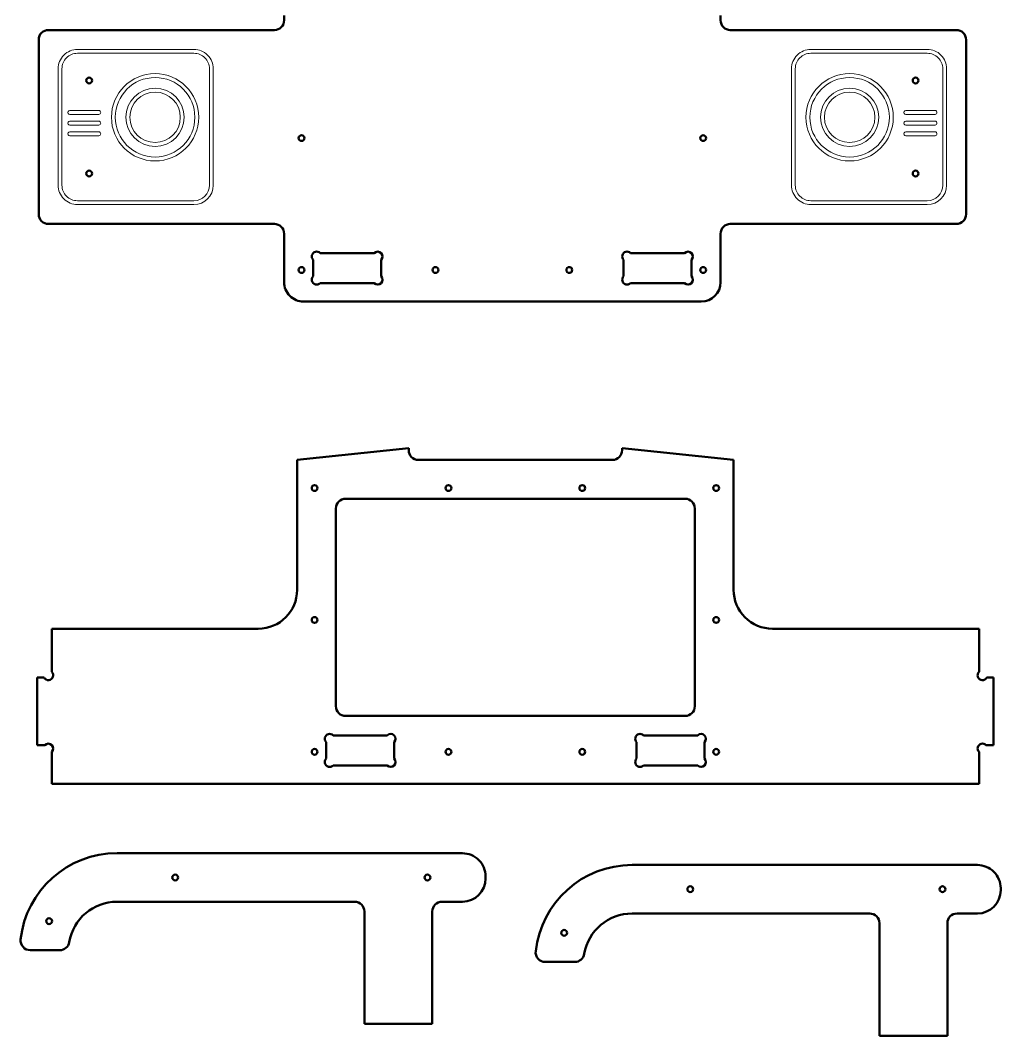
# Model space of a CAD drawing. Header units: millimetres. Extents: x -4457 to 5436, y 521 to 6420.
# Drawn here: x 2304 to 3315, y 841 to 1888 of the extents above; entities that cross this region are included whole.
import ezdxf

# ---------------------------------------------------------------- set-up
doc = ezdxf.new("R2010")
doc.units = ezdxf.units.MM
doc.header["$MEASUREMENT"] = 0
doc.layers.add('layer 1', color=7, linetype='Continuous')
doc.layers.add('layer 2', color=7, linetype='Continuous')

msp = doc.modelspace()

# ---------------------------------------------------------------- linework, layer by layer
at = {"layer": 'layer 1', "lineweight": 50}
for points in [[(2565.939, 1878.2102), (2571.4619, 1878.2102), (2575.939, 1882.6873), (2575.939, 1888.2101)], [(2575.939, 1893.2102), (2575.939, 1893.2102), (2575.939, 1888.2102), (2575.939, 1888.2102)], [(3025.939, 1888.2102), (3025.939, 1888.2102), (3025.939, 1893.2102), (3025.939, 1893.2102)], [(2565.939, 1878.2102), (2565.939, 1878.2102), (2332.939, 1878.2102), (2332.939, 1878.2102)], [(3268.939, 1878.2102), (3268.939, 1878.2102), (3035.939, 1878.2102), (3035.939, 1878.2102)], [(2322.939, 1868.2102), (2322.939, 1868.2102), (2322.939, 1688.2102), (2322.939, 1688.2102)], [(3278.939, 1688.2102), (3278.939, 1688.2102), (3278.939, 1868.2102), (3278.939, 1868.2102)], [(3268.939, 1678.2102), (3274.4619, 1678.2102), (3278.939, 1682.6873), (3278.939, 1688.2101)], [(2332.939, 1678.2102), (2332.939, 1678.2102), (2565.939, 1678.2102), (2565.939, 1678.2102)], [(3035.939, 1678.2102), (3035.939, 1678.2102), (3268.939, 1678.2102), (3268.939, 1678.2102)], [(2575.939, 1618.2102), (2575.939, 1618.2102), (2575.939, 1668.2102), (2575.939, 1668.2102)], [(3025.939, 1668.2102), (3025.939, 1668.2102), (3025.939, 1618.2102), (3025.939, 1618.2102)], [(2613.0101, 1648.2102), (2613.0101, 1648.2102), (2668.868, 1648.2102), (2668.868, 1648.2102)], [(2933.0101, 1648.2102), (2933.0101, 1648.2102), (2988.868, 1648.2102), (2988.868, 1648.2102)], [(2605.939, 1624.2812), (2605.939, 1624.2812), (2605.939, 1641.1391), (2605.939, 1641.1391)], [(2675.939, 1641.1391), (2675.939, 1641.1391), (2675.939, 1624.2812), (2675.939, 1624.2812)], [(2925.939, 1624.2812), (2925.939, 1624.2812), (2925.939, 1641.1391), (2925.939, 1641.1391)], [(2995.939, 1641.1391), (2995.939, 1641.1391), (2995.939, 1624.2812), (2995.939, 1624.2812)], [(2668.868, 1617.2102), (2668.868, 1617.2102), (2613.0101, 1617.2102), (2613.0101, 1617.2102)], [(2988.868, 1617.2102), (2988.868, 1617.2102), (2933.0101, 1617.2102), (2933.0101, 1617.2102)], [(3005.939, 1598.2102), (3016.9847, 1598.2102), (3025.939, 1607.1644), (3025.939, 1618.2101)], [(3005.939, 1598.2102), (3005.939, 1598.2102), (2595.939, 1598.2102), (2595.939, 1598.2102)], [(2704.3488, 1447.0165), (2704.3488, 1447.0165), (2589.3488, 1434.9295), (2589.3488, 1434.9295)], [(2704.3488, 1444.9295), (2704.3488, 1444.9295), (2704.3488, 1447.0165), (2704.3488, 1447.0165)], [(2914.3488, 1434.9295), (2919.8716, 1434.9295), (2924.3488, 1439.4067), (2924.3488, 1444.9295)], [(2924.3488, 1447.0165), (2924.3488, 1447.0165), (2924.3488, 1444.9295), (2924.3488, 1444.9295)], [(3039.3488, 1434.9295), (3039.3488, 1434.9295), (2924.3488, 1447.0165), (2924.3488, 1447.0165)], [(2589.3488, 1434.9295), (2589.3488, 1434.9295), (2589.3488, 1300.9295), (2589.3488, 1300.9295)], [(2914.3488, 1434.9295), (2914.3488, 1434.9295), (2714.3488, 1434.9295), (2714.3488, 1434.9295)], [(3039.3488, 1300.9295), (3039.3488, 1300.9295), (3039.3488, 1434.9295), (3039.3488, 1434.9295)], [(2639.3488, 1394.9295), (2639.3488, 1394.9295), (2989.3488, 1394.9295), (2989.3488, 1394.9295)], [(2629.3488, 1180.9295), (2629.3488, 1180.9295), (2629.3488, 1384.9295), (2629.3488, 1384.9295)], [(2999.3488, 1384.9295), (2999.3488, 1384.9295), (2999.3488, 1180.9295), (2999.3488, 1180.9295)], [(2549.3488, 1260.9295), (2571.4401, 1260.9295), (2589.3487, 1278.838), (2589.3488, 1300.9293)], [(2549.3488, 1260.9295), (2549.3488, 1260.9295), (2336.3488, 1260.9295), (2336.3488, 1260.9295)], [(2336.3488, 1260.9295), (2336.3488, 1260.9295), (2336.3488, 1216.4476), (2336.3488, 1216.4476)], [(3292.3488, 1260.9295), (3292.3488, 1260.9295), (3079.3488, 1260.9295), (3079.3488, 1260.9295)], [(3292.3488, 1216.4476), (3292.3488, 1216.4476), (3292.3488, 1260.9295), (3292.3488, 1260.9295)], [(2321.3488, 1210.4295), (2321.3488, 1210.4295), (2321.3488, 1140.9295), (2321.3488, 1140.9295)], [(2328.4731, 1210.4295), (2328.4731, 1210.4295), (2321.3488, 1210.4295), (2321.3488, 1210.4295)], [(3307.3488, 1210.4295), (3307.3488, 1210.4295), (3300.2245, 1210.4295), (3300.2245, 1210.4295)], [(3307.3488, 1140.9295), (3307.3488, 1140.9295), (3307.3488, 1210.4295), (3307.3488, 1210.4295)], [(2989.3488, 1170.9295), (2994.8716, 1170.9295), (2999.3488, 1175.4067), (2999.3488, 1180.9295)], [(2989.3488, 1170.9295), (2989.3488, 1170.9295), (2639.3488, 1170.9295), (2639.3488, 1170.9295)], [(2619.3488, 1127.0006), (2619.3488, 1127.0006), (2619.3488, 1143.8585), (2619.3488, 1143.8585)], [(2626.4199, 1150.9295), (2626.4199, 1150.9295), (2682.2777, 1150.9295), (2682.2777, 1150.9295)], [(2689.3488, 1143.8585), (2689.3488, 1143.8585), (2689.3488, 1127.0006), (2689.3488, 1127.0006)], [(2939.3488, 1127.0006), (2939.3488, 1127.0006), (2939.3488, 1143.8585), (2939.3488, 1143.8585)], [(2946.4199, 1150.9295), (2946.4199, 1150.9295), (3002.2777, 1150.9295), (3002.2777, 1150.9295)], [(3009.3488, 1143.8585), (3009.3488, 1143.8585), (3009.3488, 1127.0006), (3009.3488, 1127.0006)], [(2321.3488, 1140.9295), (2321.3488, 1140.9295), (2329.2777, 1140.9295), (2329.2777, 1140.9295)], [(2336.3488, 1133.8585), (2336.3488, 1133.8585), (2336.3488, 1100.9295), (2336.3488, 1100.9295)], [(3292.3488, 1100.9295), (3292.3488, 1100.9295), (3292.3488, 1133.8585), (3292.3488, 1133.8585)], [(3299.4199, 1140.9295), (3299.4199, 1140.9295), (3307.3488, 1140.9295), (3307.3488, 1140.9295)], [(2682.2777, 1119.9295), (2682.2777, 1119.9295), (2626.4199, 1119.9295), (2626.4199, 1119.9295)], [(3002.2777, 1119.9295), (3002.2777, 1119.9295), (2946.4199, 1119.9295), (2946.4199, 1119.9295)], [(2336.3488, 1100.9295), (2336.3488, 1100.9295), (3292.3488, 1100.9295), (3292.3488, 1100.9295)], [(2403.6862, 1029.4178), (2352.7574, 1029.4178), (2309.9642, 991.1423), (2304.3054, 940.5289)], [(2759.6862, 1029.4178), (2759.6862, 1029.4178), (2403.6862, 1029.4178), (2403.6862, 1029.4178)], [(2934.6562, 1017.2765), (2883.7274, 1017.2765), (2840.9341, 979.001), (2835.2754, 928.3876)], [(3290.6562, 1017.2765), (3290.6562, 1017.2765), (2934.6562, 1017.2765), (2934.6562, 1017.2765)], [(2783.6862, 1003.4178), (2783.6862, 1003.4178), (2783.6862, 1005.4178), (2783.6862, 1005.4178)], [(2759.6862, 979.4178), (2772.941, 979.4178), (2783.6862, 990.1629), (2783.6862, 1003.4177)], [(3290.6562, 967.2765), (3303.911, 967.2765), (3314.6561, 978.0216), (3314.6562, 991.2764)], [(3314.6562, 991.2765), (3314.6562, 991.2765), (3314.6562, 993.2765), (3314.6562, 993.2765)], [(2403.6862, 979.4178), (2379.2877, 979.4178), (2358.452, 961.8084), (2354.3856, 937.7511)], [(2403.6862, 979.4178), (2403.6862, 979.4178), (2648.6862, 979.4178), (2648.6862, 979.4178)], [(2738.6862, 979.4178), (2738.6862, 979.4178), (2759.6862, 979.4178), (2759.6862, 979.4178)], [(2658.6862, 969.4178), (2658.6862, 969.4178), (2658.6862, 853.4178), (2658.6862, 853.4178)], [(2728.6862, 853.4178), (2728.6862, 853.4178), (2728.6862, 969.4178), (2728.6862, 969.4178)], [(2934.6562, 967.2765), (2910.2577, 967.2765), (2889.4219, 949.6671), (2885.3555, 925.6098)], [(2934.6562, 967.2765), (2934.6562, 967.2765), (3179.6562, 967.2765), (3179.6562, 967.2765)], [(3269.6562, 967.2765), (3269.6562, 967.2765), (3290.6562, 967.2765), (3290.6562, 967.2765)], [(3189.6562, 957.2765), (3189.6562, 957.2765), (3189.6562, 841.2765), (3189.6562, 841.2765)], [(3259.6562, 841.2765), (3259.6562, 841.2765), (3259.6562, 957.2765), (3259.6562, 957.2765)], [(2344.5254, 929.4178), (2349.4051, 929.4178), (2353.5723, 932.9397), (2354.3856, 937.7511)], [(2314.2435, 929.4178), (2314.2435, 929.4178), (2344.5254, 929.4178), (2344.5254, 929.4178)], [(2875.4954, 917.2765), (2880.3751, 917.2765), (2884.5422, 920.7984), (2885.3555, 925.6098)], [(2845.2135, 917.2765), (2845.2135, 917.2765), (2875.4954, 917.2765), (2875.4954, 917.2765)], [(2658.6862, 853.4178), (2658.6862, 853.4178), (2728.6862, 853.4178), (2728.6862, 853.4178)], [(3189.6562, 841.2765), (3189.6562, 841.2765), (3259.6562, 841.2765), (3259.6562, 841.2765)]]:
    msp.add_open_spline(points, degree=3, dxfattribs=at)
for points, knots in [([(3025.939, 1888.2102), (3025.939, 1885.558), (3026.9926, 1883.0145), (3028.868, 1881.1391), (3028.868, 1881.1391), (3030.7433, 1879.2637), (3033.2869, 1878.2102), (3035.939, 1878.2102)], [0, 0, 0, 0, 0.333333333, 0.333333333, 0.333333333, 0.333333333, 1, 1, 1, 1]), ([(2332.939, 1878.2102), (2330.2869, 1878.2102), (2327.7433, 1877.1566), (2325.868, 1875.2812), (2325.868, 1875.2812), (2323.9926, 1873.4059), (2322.939, 1870.8623), (2322.939, 1868.2102)], [0, 0, 0, 0, 0.333333333, 0.333333333, 0.333333333, 0.333333333, 1, 1, 1, 1]), ([(3278.939, 1868.2102), (3278.939, 1870.8623), (3277.8855, 1873.4059), (3276.0101, 1875.2812), (3276.0101, 1875.2812), (3274.1347, 1877.1566), (3271.5912, 1878.2102), (3268.939, 1878.2102)], [0, 0, 0, 0, 0.333333333, 0.333333333, 0.333333333, 0.333333333, 1, 1, 1, 1]), ([(2377.939, 1826.2102), (2377.939, 1827.867), (2376.5959, 1829.2102), (2374.939, 1829.2102), (2374.939, 1829.2102), (2373.2822, 1829.2102), (2371.939, 1827.867), (2371.939, 1826.2102), (2371.939, 1826.2102), (2371.939, 1824.5533), (2373.2822, 1823.2102), (2374.939, 1823.2102), (2374.939, 1823.2102), (2376.5959, 1823.2102), (2377.939, 1824.5533), (2377.939, 1826.2102)], [0, 0, 0, 0, 0.2, 0.2, 0.2, 0.2, 0.4, 0.4, 0.4, 0.4, 0.6, 0.6, 0.6, 0.6, 1, 1, 1, 1]), ([(3229.939, 1826.2102), (3229.939, 1827.867), (3228.5959, 1829.2102), (3226.939, 1829.2102), (3226.939, 1829.2102), (3225.2822, 1829.2102), (3223.939, 1827.867), (3223.939, 1826.2102), (3223.939, 1826.2102), (3223.939, 1824.5533), (3225.2822, 1823.2102), (3226.939, 1823.2102), (3226.939, 1823.2102), (3228.5959, 1823.2102), (3229.939, 1824.5533), (3229.939, 1826.2102)], [0, 0, 0, 0, 0.2, 0.2, 0.2, 0.2, 0.4, 0.4, 0.4, 0.4, 0.6, 0.6, 0.6, 0.6, 1, 1, 1, 1]), ([(2596.939, 1766.7708), (2596.939, 1768.4277), (2595.5959, 1769.7708), (2593.939, 1769.7708), (2593.939, 1769.7708), (2592.2822, 1769.7708), (2590.939, 1768.4277), (2590.939, 1766.7708), (2590.939, 1766.7708), (2590.939, 1765.114), (2592.2822, 1763.7708), (2593.939, 1763.7708), (2593.939, 1763.7708), (2595.5959, 1763.7708), (2596.939, 1765.1139), (2596.939, 1766.7708)], [0, 0, 0, 0, 0.2, 0.2, 0.2, 0.2, 0.4, 0.4, 0.4, 0.4, 0.6, 0.6, 0.6, 0.6, 1, 1, 1, 1]), ([(3010.939, 1766.7708), (3010.939, 1768.4277), (3009.5959, 1769.7708), (3007.939, 1769.7708), (3007.939, 1769.7708), (3006.2822, 1769.7708), (3004.939, 1768.4277), (3004.939, 1766.7708), (3004.939, 1766.7708), (3004.939, 1765.114), (3006.2822, 1763.7708), (3007.939, 1763.7708), (3007.939, 1763.7708), (3009.5959, 1763.7708), (3010.939, 1765.1139), (3010.939, 1766.7708)], [0, 0, 0, 0, 0.2, 0.2, 0.2, 0.2, 0.4, 0.4, 0.4, 0.4, 0.6, 0.6, 0.6, 0.6, 1, 1, 1, 1]), ([(2377.939, 1730.2102), (2377.939, 1731.867), (2376.5959, 1733.2102), (2374.939, 1733.2102), (2374.939, 1733.2102), (2373.2822, 1733.2102), (2371.939, 1731.867), (2371.939, 1730.2102), (2371.939, 1730.2102), (2371.939, 1728.5533), (2373.2822, 1727.2102), (2374.939, 1727.2102), (2374.939, 1727.2102), (2376.5959, 1727.2102), (2377.939, 1728.5533), (2377.939, 1730.2102)], [0, 0, 0, 0, 0.2, 0.2, 0.2, 0.2, 0.4, 0.4, 0.4, 0.4, 0.6, 0.6, 0.6, 0.6, 1, 1, 1, 1]), ([(3229.939, 1730.2102), (3229.939, 1731.867), (3228.5959, 1733.2102), (3226.939, 1733.2102), (3226.939, 1733.2102), (3225.2822, 1733.2102), (3223.939, 1731.867), (3223.939, 1730.2102), (3223.939, 1730.2102), (3223.939, 1728.5533), (3225.2822, 1727.2102), (3226.939, 1727.2102), (3226.939, 1727.2102), (3228.5959, 1727.2102), (3229.939, 1728.5533), (3229.939, 1730.2102)], [0, 0, 0, 0, 0.2, 0.2, 0.2, 0.2, 0.4, 0.4, 0.4, 0.4, 0.6, 0.6, 0.6, 0.6, 1, 1, 1, 1]), ([(2322.939, 1688.2102), (2322.939, 1685.558), (2323.9926, 1683.0145), (2325.868, 1681.1391), (2325.868, 1681.1391), (2327.7433, 1679.2637), (2330.2869, 1678.2102), (2332.939, 1678.2102)], [0, 0, 0, 0, 0.333333333, 0.333333333, 0.333333333, 0.333333333, 1, 1, 1, 1]), ([(2575.939, 1668.2102), (2575.939, 1670.8623), (2574.8855, 1673.4059), (2573.0101, 1675.2812), (2573.0101, 1675.2812), (2571.1347, 1677.1566), (2568.5912, 1678.2102), (2565.939, 1678.2102)], [0, 0, 0, 0, 0.333333333, 0.333333333, 0.333333333, 0.333333333, 1, 1, 1, 1]), ([(3035.939, 1678.2102), (3033.2869, 1678.2102), (3030.7433, 1677.1566), (3028.868, 1675.2812), (3028.868, 1675.2812), (3026.9926, 1673.4059), (3025.939, 1670.8623), (3025.939, 1668.2102)], [0, 0, 0, 0, 0.333333333, 0.333333333, 0.333333333, 0.333333333, 1, 1, 1, 1]), ([(2613.0101, 1648.2102), (2611.747, 1649.4733), (2609.9059, 1649.9666), (2608.1805, 1649.5043), (2608.1805, 1649.5043), (2606.455, 1649.0419), (2605.1073, 1647.6942), (2604.6449, 1645.9687), (2604.6449, 1645.9687), (2604.1826, 1644.2433), (2604.6759, 1642.4022), (2605.939, 1641.1391)], [0, 0, 0, 0, 0.25, 0.25, 0.25, 0.25, 0.5, 0.5, 0.5, 0.5, 1, 1, 1, 1]), ([(2675.939, 1641.1391), (2677.8916, 1643.0917), (2677.8916, 1646.2575), (2675.939, 1648.2102), (2675.939, 1648.2102), (2673.9864, 1650.1628), (2670.8206, 1650.1628), (2668.868, 1648.2102)], [0, 0, 0, 0, 0.333333333, 0.333333333, 0.333333333, 0.333333333, 1, 1, 1, 1]), ([(2933.0101, 1648.2102), (2931.747, 1649.4733), (2929.9059, 1649.9666), (2928.1805, 1649.5043), (2928.1805, 1649.5043), (2926.455, 1649.0419), (2925.1073, 1647.6942), (2924.6449, 1645.9687), (2924.6449, 1645.9687), (2924.1826, 1644.2433), (2924.6759, 1642.4022), (2925.939, 1641.1391)], [0, 0, 0, 0, 0.25, 0.25, 0.25, 0.25, 0.5, 0.5, 0.5, 0.5, 1, 1, 1, 1]), ([(2995.939, 1641.1391), (2997.8916, 1643.0917), (2997.8916, 1646.2575), (2995.939, 1648.2102), (2995.939, 1648.2102), (2993.9864, 1650.1628), (2990.8206, 1650.1628), (2988.868, 1648.2102)], [0, 0, 0, 0, 0.333333333, 0.333333333, 0.333333333, 0.333333333, 1, 1, 1, 1]), ([(2596.939, 1630.7708), (2596.939, 1632.4277), (2595.5959, 1633.7708), (2593.939, 1633.7708), (2593.939, 1633.7708), (2592.2822, 1633.7708), (2590.939, 1632.4277), (2590.939, 1630.7708), (2590.939, 1630.7708), (2590.939, 1629.114), (2592.2822, 1627.7708), (2593.939, 1627.7708), (2593.939, 1627.7708), (2595.5959, 1627.7708), (2596.939, 1629.1139), (2596.939, 1630.7708)], [0, 0, 0, 0, 0.2, 0.2, 0.2, 0.2, 0.4, 0.4, 0.4, 0.4, 0.6, 0.6, 0.6, 0.6, 1, 1, 1, 1]), ([(2734.939, 1630.7708), (2734.939, 1632.4277), (2733.5959, 1633.7708), (2731.939, 1633.7708), (2731.939, 1633.7708), (2730.2822, 1633.7708), (2728.939, 1632.4277), (2728.939, 1630.7708), (2728.939, 1630.7708), (2728.939, 1629.114), (2730.2822, 1627.7708), (2731.939, 1627.7708), (2731.939, 1627.7708), (2733.5959, 1627.7708), (2734.939, 1629.1139), (2734.939, 1630.7708)], [0, 0, 0, 0, 0.2, 0.2, 0.2, 0.2, 0.4, 0.4, 0.4, 0.4, 0.6, 0.6, 0.6, 0.6, 1, 1, 1, 1]), ([(2872.939, 1630.7708), (2872.939, 1632.4277), (2871.5959, 1633.7708), (2869.939, 1633.7708), (2869.939, 1633.7708), (2868.2822, 1633.7708), (2866.939, 1632.4277), (2866.939, 1630.7708), (2866.939, 1630.7708), (2866.939, 1629.114), (2868.2822, 1627.7708), (2869.939, 1627.7708), (2869.939, 1627.7708), (2871.5959, 1627.7708), (2872.939, 1629.1139), (2872.939, 1630.7708)], [0, 0, 0, 0, 0.2, 0.2, 0.2, 0.2, 0.4, 0.4, 0.4, 0.4, 0.6, 0.6, 0.6, 0.6, 1, 1, 1, 1]), ([(3010.939, 1630.7708), (3010.939, 1632.4277), (3009.5959, 1633.7708), (3007.939, 1633.7708), (3007.939, 1633.7708), (3006.2822, 1633.7708), (3004.939, 1632.4277), (3004.939, 1630.7708), (3004.939, 1630.7708), (3004.939, 1629.114), (3006.2822, 1627.7708), (3007.939, 1627.7708), (3007.939, 1627.7708), (3009.5959, 1627.7708), (3010.939, 1629.1139), (3010.939, 1630.7708)], [0, 0, 0, 0, 0.2, 0.2, 0.2, 0.2, 0.4, 0.4, 0.4, 0.4, 0.6, 0.6, 0.6, 0.6, 1, 1, 1, 1]), ([(2605.939, 1624.2812), (2604.6759, 1623.0181), (2604.1826, 1621.1771), (2604.6449, 1619.4516), (2604.6449, 1619.4516), (2605.1073, 1617.7262), (2606.455, 1616.3784), (2608.1805, 1615.9161), (2608.1805, 1615.9161), (2609.9059, 1615.4537), (2611.747, 1615.9471), (2613.0101, 1617.2102)], [0, 0, 0, 0, 0.25, 0.25, 0.25, 0.25, 0.5, 0.5, 0.5, 0.5, 1, 1, 1, 1]), ([(2668.868, 1617.2102), (2670.8206, 1615.2576), (2673.9864, 1615.2576), (2675.939, 1617.2102), (2675.939, 1617.2102), (2677.8916, 1619.1628), (2677.8917, 1622.3286), (2675.939, 1624.2812)], [0, 0, 0, 0, 0.333333333, 0.333333333, 0.333333333, 0.333333333, 1, 1, 1, 1]), ([(2925.939, 1624.2812), (2924.6759, 1623.0181), (2924.1826, 1621.1771), (2924.6449, 1619.4516), (2924.6449, 1619.4516), (2925.1073, 1617.7262), (2926.455, 1616.3784), (2928.1805, 1615.9161), (2928.1805, 1615.9161), (2929.9059, 1615.4537), (2931.747, 1615.9471), (2933.0101, 1617.2102)], [0, 0, 0, 0, 0.25, 0.25, 0.25, 0.25, 0.5, 0.5, 0.5, 0.5, 1, 1, 1, 1]), ([(2988.868, 1617.2102), (2990.8206, 1615.2576), (2993.9864, 1615.2576), (2995.939, 1617.2102), (2995.939, 1617.2102), (2997.8916, 1619.1628), (2997.8917, 1622.3286), (2995.939, 1624.2812)], [0, 0, 0, 0, 0.333333333, 0.333333333, 0.333333333, 0.333333333, 1, 1, 1, 1]), ([(2575.939, 1618.2102), (2575.939, 1612.9059), (2578.0462, 1607.8188), (2581.7969, 1604.068), (2581.7969, 1604.068), (2585.5476, 1600.3173), (2590.6347, 1598.2102), (2595.939, 1598.2102)], [0, 0, 0, 0, 0.333333333, 0.333333333, 0.333333333, 0.333333333, 1, 1, 1, 1]), ([(2704.3488, 1444.9295), (2704.3488, 1442.2774), (2705.4024, 1439.7338), (2707.2777, 1437.8585), (2707.2777, 1437.8585), (2709.1531, 1435.9831), (2711.6966, 1434.9295), (2714.3488, 1434.9295)], [0, 0, 0, 0, 0.333333333, 0.333333333, 0.333333333, 0.333333333, 1, 1, 1, 1]), ([(2610.3488, 1405.9295), (2610.3488, 1407.5864), (2609.0056, 1408.9295), (2607.3488, 1408.9295), (2607.3488, 1408.9295), (2605.6919, 1408.9295), (2604.3488, 1407.5864), (2604.3488, 1405.9295), (2604.3488, 1405.9295), (2604.3488, 1404.2727), (2605.6919, 1402.9295), (2607.3488, 1402.9295), (2607.3488, 1402.9295), (2609.0056, 1402.9295), (2610.3488, 1404.2727), (2610.3488, 1405.9295)], [0, 0, 0, 0, 0.2, 0.2, 0.2, 0.2, 0.4, 0.4, 0.4, 0.4, 0.6, 0.6, 0.6, 0.6, 1, 1, 1, 1]), ([(2748.3488, 1405.9295), (2748.3488, 1407.5864), (2747.0056, 1408.9295), (2745.3488, 1408.9295), (2745.3488, 1408.9295), (2743.6919, 1408.9295), (2742.3488, 1407.5864), (2742.3488, 1405.9295), (2742.3488, 1405.9295), (2742.3488, 1404.2727), (2743.6919, 1402.9295), (2745.3488, 1402.9295), (2745.3488, 1402.9295), (2747.0056, 1402.9295), (2748.3488, 1404.2727), (2748.3488, 1405.9295)], [0, 0, 0, 0, 0.2, 0.2, 0.2, 0.2, 0.4, 0.4, 0.4, 0.4, 0.6, 0.6, 0.6, 0.6, 1, 1, 1, 1]), ([(2886.3488, 1405.9295), (2886.3488, 1407.5864), (2885.0056, 1408.9295), (2883.3488, 1408.9295), (2883.3488, 1408.9295), (2881.6919, 1408.9295), (2880.3488, 1407.5864), (2880.3488, 1405.9295), (2880.3488, 1405.9295), (2880.3488, 1404.2727), (2881.6919, 1402.9295), (2883.3488, 1402.9295), (2883.3488, 1402.9295), (2885.0056, 1402.9295), (2886.3488, 1404.2727), (2886.3488, 1405.9295)], [0, 0, 0, 0, 0.2, 0.2, 0.2, 0.2, 0.4, 0.4, 0.4, 0.4, 0.6, 0.6, 0.6, 0.6, 1, 1, 1, 1]), ([(3024.3488, 1405.9295), (3024.3488, 1407.5864), (3023.0056, 1408.9295), (3021.3488, 1408.9295), (3021.3488, 1408.9295), (3019.6919, 1408.9295), (3018.3488, 1407.5864), (3018.3488, 1405.9295), (3018.3488, 1405.9295), (3018.3488, 1404.2727), (3019.6919, 1402.9295), (3021.3488, 1402.9295), (3021.3488, 1402.9295), (3023.0056, 1402.9295), (3024.3488, 1404.2727), (3024.3488, 1405.9295)], [0, 0, 0, 0, 0.2, 0.2, 0.2, 0.2, 0.4, 0.4, 0.4, 0.4, 0.6, 0.6, 0.6, 0.6, 1, 1, 1, 1]), ([(2639.3488, 1394.9295), (2636.6966, 1394.9295), (2634.1531, 1393.876), (2632.2777, 1392.0006), (2632.2777, 1392.0006), (2630.4024, 1390.1252), (2629.3488, 1387.5817), (2629.3488, 1384.9295)], [0, 0, 0, 0, 0.333333333, 0.333333333, 0.333333333, 0.333333333, 1, 1, 1, 1]), ([(2999.3488, 1384.9295), (2999.3488, 1387.5817), (2998.2952, 1390.1252), (2996.4199, 1392.0006), (2996.4199, 1392.0006), (2994.5445, 1393.876), (2992.001, 1394.9295), (2989.3488, 1394.9295)], [0, 0, 0, 0, 0.333333333, 0.333333333, 0.333333333, 0.333333333, 1, 1, 1, 1]), ([(3039.3488, 1300.9295), (3039.3488, 1290.3209), (3043.5631, 1280.1467), (3051.0645, 1272.6453), (3051.0645, 1272.6453), (3058.566, 1265.1438), (3068.7401, 1260.9295), (3079.3488, 1260.9295)], [0, 0, 0, 0, 0.333333333, 0.333333333, 0.333333333, 0.333333333, 1, 1, 1, 1]), ([(2610.3488, 1269.9295), (2610.3488, 1271.5864), (2609.0056, 1272.9295), (2607.3488, 1272.9295), (2607.3488, 1272.9295), (2605.6919, 1272.9295), (2604.3488, 1271.5864), (2604.3488, 1269.9295), (2604.3488, 1269.9295), (2604.3488, 1268.2727), (2605.6919, 1266.9295), (2607.3488, 1266.9295), (2607.3488, 1266.9295), (2609.0056, 1266.9295), (2610.3488, 1268.2727), (2610.3488, 1269.9295)], [0, 0, 0, 0, 0.2, 0.2, 0.2, 0.2, 0.4, 0.4, 0.4, 0.4, 0.6, 0.6, 0.6, 0.6, 1, 1, 1, 1]), ([(3024.3488, 1269.9295), (3024.3488, 1271.5864), (3023.0056, 1272.9295), (3021.3488, 1272.9295), (3021.3488, 1272.9295), (3019.6919, 1272.9295), (3018.3488, 1271.5864), (3018.3488, 1269.9295), (3018.3488, 1269.9295), (3018.3488, 1268.2727), (3019.6919, 1266.9295), (3021.3488, 1266.9295), (3021.3488, 1266.9295), (3023.0056, 1266.9295), (3024.3488, 1268.2727), (3024.3488, 1269.9295)], [0, 0, 0, 0, 0.2, 0.2, 0.2, 0.2, 0.4, 0.4, 0.4, 0.4, 0.6, 0.6, 0.6, 0.6, 1, 1, 1, 1]), ([(2328.4731, 1210.4295), (2329.4391, 1208.7407), (2331.2971, 1207.7656), (2333.2357, 1207.93), (2333.2357, 1207.93), (2335.1743, 1208.0944), (2336.8415, 1209.3684), (2337.5094, 1211.1957), (2337.5094, 1211.1957), (2338.1773, 1213.023), (2337.7245, 1215.0719), (2336.3488, 1216.4476)], [0, 0, 0, 0, 0.25, 0.25, 0.25, 0.25, 0.5, 0.5, 0.5, 0.5, 1, 1, 1, 1]), ([(3292.3488, 1216.4476), (3290.9731, 1215.0719), (3290.5203, 1213.0231), (3291.1882, 1211.1957), (3291.1882, 1211.1957), (3291.856, 1209.3684), (3293.5233, 1208.0944), (3295.4619, 1207.93), (3295.4619, 1207.93), (3297.4005, 1207.7656), (3299.2585, 1208.7407), (3300.2245, 1210.4295)], [0, 0, 0, 0, 0.25, 0.25, 0.25, 0.25, 0.5, 0.5, 0.5, 0.5, 1, 1, 1, 1]), ([(2629.3488, 1180.9295), (2629.3488, 1178.2774), (2630.4024, 1175.7338), (2632.2777, 1173.8585), (2632.2777, 1173.8585), (2634.1531, 1171.9831), (2636.6966, 1170.9295), (2639.3488, 1170.9295)], [0, 0, 0, 0, 0.333333333, 0.333333333, 0.333333333, 0.333333333, 1, 1, 1, 1]), ([(2626.4199, 1150.9295), (2625.1567, 1152.1927), (2623.3157, 1152.686), (2621.5902, 1152.2236), (2621.5902, 1152.2236), (2619.8648, 1151.7613), (2618.517, 1150.4136), (2618.0547, 1148.6881), (2618.0547, 1148.6881), (2617.5924, 1146.9626), (2618.0857, 1145.1216), (2619.3488, 1143.8585)], [0, 0, 0, 0, 0.25, 0.25, 0.25, 0.25, 0.5, 0.5, 0.5, 0.5, 1, 1, 1, 1]), ([(2689.3488, 1143.8585), (2691.3014, 1145.8111), (2691.3014, 1148.9769), (2689.3488, 1150.9295), (2689.3488, 1150.9295), (2687.3962, 1152.8821), (2684.2304, 1152.8822), (2682.2777, 1150.9296)], [0, 0, 0, 0, 0.333333333, 0.333333333, 0.333333333, 0.333333333, 1, 1, 1, 1]), ([(2946.4199, 1150.9295), (2945.1567, 1152.1927), (2943.3157, 1152.686), (2941.5902, 1152.2236), (2941.5902, 1152.2236), (2939.8648, 1151.7613), (2938.517, 1150.4136), (2938.0547, 1148.6881), (2938.0547, 1148.6881), (2937.5924, 1146.9626), (2938.0857, 1145.1216), (2939.3488, 1143.8585)], [0, 0, 0, 0, 0.25, 0.25, 0.25, 0.25, 0.5, 0.5, 0.5, 0.5, 1, 1, 1, 1]), ([(3009.3488, 1143.8585), (3011.3014, 1145.8111), (3011.3014, 1148.9769), (3009.3488, 1150.9295), (3009.3488, 1150.9295), (3007.3962, 1152.8821), (3004.2304, 1152.8822), (3002.2777, 1150.9296)], [0, 0, 0, 0, 0.333333333, 0.333333333, 0.333333333, 0.333333333, 1, 1, 1, 1]), ([(2336.3488, 1133.8585), (2338.3014, 1135.8111), (2338.3014, 1138.9769), (2336.3488, 1140.9295), (2336.3488, 1140.9295), (2334.3962, 1142.8821), (2331.2304, 1142.8822), (2329.2777, 1140.9296)], [0, 0, 0, 0, 0.333333333, 0.333333333, 0.333333333, 0.333333333, 1, 1, 1, 1]), ([(3299.4199, 1140.9295), (3298.1567, 1142.1927), (3296.3157, 1142.686), (3294.5902, 1142.2236), (3294.5902, 1142.2236), (3292.8648, 1141.7613), (3291.517, 1140.4136), (3291.0547, 1138.6881), (3291.0547, 1138.6881), (3290.5924, 1136.9626), (3291.0857, 1135.1216), (3292.3488, 1133.8585)], [0, 0, 0, 0, 0.25, 0.25, 0.25, 0.25, 0.5, 0.5, 0.5, 0.5, 1, 1, 1, 1]), ([(2610.3488, 1133.9295), (2610.3488, 1135.5864), (2609.0056, 1136.9295), (2607.3488, 1136.9295), (2607.3488, 1136.9295), (2605.6919, 1136.9295), (2604.3488, 1135.5864), (2604.3488, 1133.9295), (2604.3488, 1133.9295), (2604.3488, 1132.2727), (2605.6919, 1130.9295), (2607.3488, 1130.9295), (2607.3488, 1130.9295), (2609.0056, 1130.9295), (2610.3488, 1132.2727), (2610.3488, 1133.9295)], [0, 0, 0, 0, 0.2, 0.2, 0.2, 0.2, 0.4, 0.4, 0.4, 0.4, 0.6, 0.6, 0.6, 0.6, 1, 1, 1, 1]), ([(2748.3488, 1133.9295), (2748.3488, 1135.5864), (2747.0056, 1136.9295), (2745.3488, 1136.9295), (2745.3488, 1136.9295), (2743.6919, 1136.9295), (2742.3488, 1135.5864), (2742.3488, 1133.9295), (2742.3488, 1133.9295), (2742.3488, 1132.2727), (2743.6919, 1130.9295), (2745.3488, 1130.9295), (2745.3488, 1130.9295), (2747.0056, 1130.9295), (2748.3488, 1132.2727), (2748.3488, 1133.9295)], [0, 0, 0, 0, 0.2, 0.2, 0.2, 0.2, 0.4, 0.4, 0.4, 0.4, 0.6, 0.6, 0.6, 0.6, 1, 1, 1, 1]), ([(2886.3488, 1133.9295), (2886.3488, 1135.5864), (2885.0056, 1136.9295), (2883.3488, 1136.9295), (2883.3488, 1136.9295), (2881.6919, 1136.9295), (2880.3488, 1135.5864), (2880.3488, 1133.9295), (2880.3488, 1133.9295), (2880.3488, 1132.2727), (2881.6919, 1130.9295), (2883.3488, 1130.9295), (2883.3488, 1130.9295), (2885.0056, 1130.9295), (2886.3488, 1132.2727), (2886.3488, 1133.9295)], [0, 0, 0, 0, 0.2, 0.2, 0.2, 0.2, 0.4, 0.4, 0.4, 0.4, 0.6, 0.6, 0.6, 0.6, 1, 1, 1, 1]), ([(3024.3488, 1133.9295), (3024.3488, 1135.5864), (3023.0056, 1136.9295), (3021.3488, 1136.9295), (3021.3488, 1136.9295), (3019.6919, 1136.9295), (3018.3488, 1135.5864), (3018.3488, 1133.9295), (3018.3488, 1133.9295), (3018.3488, 1132.2727), (3019.6919, 1130.9295), (3021.3488, 1130.9295), (3021.3488, 1130.9295), (3023.0056, 1130.9295), (3024.3488, 1132.2727), (3024.3488, 1133.9295)], [0, 0, 0, 0, 0.2, 0.2, 0.2, 0.2, 0.4, 0.4, 0.4, 0.4, 0.6, 0.6, 0.6, 0.6, 1, 1, 1, 1]), ([(2619.3488, 1127.0006), (2618.0857, 1125.7375), (2617.5924, 1123.8964), (2618.0547, 1122.171), (2618.0547, 1122.171), (2618.517, 1120.4455), (2619.8648, 1119.0978), (2621.5902, 1118.6354), (2621.5902, 1118.6354), (2623.3157, 1118.1731), (2625.1567, 1118.6664), (2626.4199, 1119.9295)], [0, 0, 0, 0, 0.25, 0.25, 0.25, 0.25, 0.5, 0.5, 0.5, 0.5, 1, 1, 1, 1]), ([(2682.2777, 1119.9295), (2684.2303, 1117.9769), (2687.3962, 1117.9769), (2689.3488, 1119.9295), (2689.3488, 1119.9295), (2691.3014, 1121.8821), (2691.3014, 1125.048), (2689.3488, 1127.0006)], [0, 0, 0, 0, 0.333333333, 0.333333333, 0.333333333, 0.333333333, 1, 1, 1, 1]), ([(2939.3488, 1127.0006), (2938.0857, 1125.7375), (2937.5924, 1123.8964), (2938.0547, 1122.171), (2938.0547, 1122.171), (2938.517, 1120.4455), (2939.8648, 1119.0978), (2941.5902, 1118.6354), (2941.5902, 1118.6354), (2943.3157, 1118.1731), (2945.1567, 1118.6664), (2946.4199, 1119.9295)], [0, 0, 0, 0, 0.25, 0.25, 0.25, 0.25, 0.5, 0.5, 0.5, 0.5, 1, 1, 1, 1]), ([(3002.2777, 1119.9295), (3004.2303, 1117.9769), (3007.3962, 1117.9769), (3009.3488, 1119.9295), (3009.3488, 1119.9295), (3011.3014, 1121.8821), (3011.3014, 1125.048), (3009.3488, 1127.0006)], [0, 0, 0, 0, 0.333333333, 0.333333333, 0.333333333, 0.333333333, 1, 1, 1, 1]), ([(2783.6862, 1005.4178), (2783.6862, 1011.783), (2781.1577, 1017.8875), (2776.6568, 1022.3883), (2776.6568, 1022.3883), (2772.1559, 1026.8892), (2766.0514, 1029.4178), (2759.6862, 1029.4178)], [0, 0, 0, 0, 0.333333333, 0.333333333, 0.333333333, 0.333333333, 1, 1, 1, 1]), ([(3314.6562, 993.2765), (3314.6562, 999.6417), (3312.1276, 1005.7462), (3307.6267, 1010.247), (3307.6267, 1010.247), (3303.1259, 1014.7479), (3297.0214, 1017.2765), (3290.6562, 1017.2765)], [0, 0, 0, 0, 0.333333333, 0.333333333, 0.333333333, 0.333333333, 1, 1, 1, 1]), ([(2466.6862, 1004.4178), (2466.6862, 1006.0746), (2465.3431, 1007.4178), (2463.6862, 1007.4178), (2463.6862, 1007.4178), (2462.0294, 1007.4178), (2460.6862, 1006.0746), (2460.6862, 1004.4178), (2460.6862, 1004.4178), (2460.6862, 1002.7609), (2462.0294, 1001.4178), (2463.6862, 1001.4178), (2463.6862, 1001.4178), (2465.3431, 1001.4178), (2466.6862, 1002.7609), (2466.6862, 1004.4178)], [0, 0, 0, 0, 0.2, 0.2, 0.2, 0.2, 0.4, 0.4, 0.4, 0.4, 0.6, 0.6, 0.6, 0.6, 1, 1, 1, 1]), ([(2726.6862, 1004.4178), (2726.6862, 1006.0746), (2725.3431, 1007.4178), (2723.6862, 1007.4178), (2723.6862, 1007.4178), (2722.0294, 1007.4178), (2720.6862, 1006.0746), (2720.6862, 1004.4178), (2720.6862, 1004.4178), (2720.6862, 1002.7609), (2722.0294, 1001.4178), (2723.6862, 1001.4178), (2723.6862, 1001.4178), (2725.3431, 1001.4178), (2726.6862, 1002.7609), (2726.6862, 1004.4178)], [0, 0, 0, 0, 0.2, 0.2, 0.2, 0.2, 0.4, 0.4, 0.4, 0.4, 0.6, 0.6, 0.6, 0.6, 1, 1, 1, 1]), ([(2997.6562, 992.2765), (2997.6562, 993.9333), (2996.313, 995.2765), (2994.6562, 995.2765), (2994.6562, 995.2765), (2992.9993, 995.2765), (2991.6562, 993.9333), (2991.6562, 992.2765), (2991.6562, 992.2765), (2991.6562, 990.6196), (2992.9993, 989.2765), (2994.6562, 989.2765), (2994.6562, 989.2765), (2996.313, 989.2765), (2997.6562, 990.6196), (2997.6562, 992.2765)], [0, 0, 0, 0, 0.2, 0.2, 0.2, 0.2, 0.4, 0.4, 0.4, 0.4, 0.6, 0.6, 0.6, 0.6, 1, 1, 1, 1]), ([(3257.6562, 992.2765), (3257.6562, 993.9333), (3256.313, 995.2765), (3254.6562, 995.2765), (3254.6562, 995.2765), (3252.9993, 995.2765), (3251.6562, 993.9333), (3251.6562, 992.2765), (3251.6562, 992.2765), (3251.6562, 990.6196), (3252.9993, 989.2765), (3254.6562, 989.2765), (3254.6562, 989.2765), (3256.313, 989.2765), (3257.6562, 990.6196), (3257.6562, 992.2765)], [0, 0, 0, 0, 0.2, 0.2, 0.2, 0.2, 0.4, 0.4, 0.4, 0.4, 0.6, 0.6, 0.6, 0.6, 1, 1, 1, 1]), ([(2658.6862, 969.4178), (2658.6862, 972.07), (2657.6327, 974.6135), (2655.7573, 976.4889), (2655.7573, 976.4889), (2653.8819, 978.3642), (2651.3384, 979.4178), (2648.6862, 979.4178)], [0, 0, 0, 0, 0.333333333, 0.333333333, 0.333333333, 0.333333333, 1, 1, 1, 1]), ([(2738.6862, 979.4178), (2736.0341, 979.4178), (2733.4905, 978.3642), (2731.6152, 976.4889), (2731.6152, 976.4889), (2729.7398, 974.6135), (2728.6862, 972.07), (2728.6862, 969.4178)], [0, 0, 0, 0, 0.333333333, 0.333333333, 0.333333333, 0.333333333, 1, 1, 1, 1]), ([(3189.6562, 957.2765), (3189.6562, 959.9286), (3188.6026, 962.4722), (3186.7272, 964.3475), (3186.7272, 964.3475), (3184.8519, 966.2229), (3182.3083, 967.2765), (3179.6562, 967.2765)], [0, 0, 0, 0, 0.333333333, 0.333333333, 0.333333333, 0.333333333, 1, 1, 1, 1]), ([(3269.6562, 967.2765), (3267.004, 967.2765), (3264.4605, 966.2229), (3262.5851, 964.3475), (3262.5851, 964.3475), (3260.7098, 962.4722), (3259.6562, 959.9286), (3259.6562, 957.2765)], [0, 0, 0, 0, 0.333333333, 0.333333333, 0.333333333, 0.333333333, 1, 1, 1, 1]), ([(2336.6862, 959.4178), (2336.6862, 961.0746), (2335.3431, 962.4178), (2333.6862, 962.4178), (2333.6862, 962.4178), (2332.0294, 962.4178), (2330.6862, 961.0746), (2330.6862, 959.4178), (2330.6862, 959.4178), (2330.6862, 957.7609), (2332.0294, 956.4178), (2333.6862, 956.4178), (2333.6862, 956.4178), (2335.3431, 956.4178), (2336.6862, 957.7609), (2336.6862, 959.4178)], [0, 0, 0, 0, 0.2, 0.2, 0.2, 0.2, 0.4, 0.4, 0.4, 0.4, 0.6, 0.6, 0.6, 0.6, 1, 1, 1, 1]), ([(2867.6562, 947.2765), (2867.6562, 948.9333), (2866.313, 950.2765), (2864.6562, 950.2765), (2864.6562, 950.2765), (2862.9993, 950.2765), (2861.6562, 948.9333), (2861.6562, 947.2765), (2861.6562, 947.2765), (2861.6562, 945.6196), (2862.9993, 944.2765), (2864.6562, 944.2765), (2864.6562, 944.2765), (2866.313, 944.2765), (2867.6562, 945.6196), (2867.6562, 947.2765)], [0, 0, 0, 0, 0.2, 0.2, 0.2, 0.2, 0.4, 0.4, 0.4, 0.4, 0.6, 0.6, 0.6, 0.6, 1, 1, 1, 1]), ([(2304.3054, 940.5289), (2303.9893, 937.7009), (2304.8929, 934.8721), (2306.79, 932.7511), (2306.79, 932.7511), (2308.687, 930.6301), (2311.3979, 929.4178), (2314.2435, 929.4178)], [0, 0, 0, 0, 0.333333333, 0.333333333, 0.333333333, 0.333333333, 1, 1, 1, 1]), ([(2835.2754, 928.3876), (2834.9592, 925.5596), (2835.8628, 922.7308), (2837.7599, 920.6098), (2837.7599, 920.6098), (2839.657, 918.4888), (2842.3678, 917.2765), (2845.2135, 917.2765)], [0, 0, 0, 0, 0.333333333, 0.333333333, 0.333333333, 0.333333333, 1, 1, 1, 1])]:
    msp.add_open_spline(points, degree=3, knots=knots, dxfattribs=at)
at = {"layer": 'layer 2', "color": 240, "lineweight": 9}
for points, knots in [([(2362.939, 1858.2102), (2357.6347, 1858.2102), (2352.5476, 1856.103), (2348.7969, 1852.3523), (2348.7969, 1852.3523), (2345.0462, 1848.6016), (2342.939, 1843.5145), (2342.939, 1838.2102)], [0, 0, 0, 0, 0.333333333, 0.333333333, 0.333333333, 0.333333333, 1, 1, 1, 1]), ([(2362.939, 1854.2102), (2358.6956, 1854.2102), (2354.6259, 1852.5245), (2351.6253, 1849.5239), (2351.6253, 1849.5239), (2348.6247, 1846.5233), (2346.939, 1842.4536), (2346.939, 1838.2102)], [0, 0, 0, 0, 0.333333333, 0.333333333, 0.333333333, 0.333333333, 1, 1, 1, 1]), ([(2502.939, 1838.2102), (2502.939, 1843.5145), (2500.8319, 1848.6016), (2497.0812, 1852.3523), (2497.0812, 1852.3523), (2493.3304, 1856.103), (2488.2434, 1858.2102), (2482.939, 1858.2102)], [0, 0, 0, 0, 0.333333333, 0.333333333, 0.333333333, 0.333333333, 1, 1, 1, 1]), ([(2498.939, 1838.2102), (2498.939, 1842.4536), (2497.2533, 1846.5233), (2494.2527, 1849.5239), (2494.2527, 1849.5239), (2491.2522, 1852.5245), (2487.1825, 1854.2102), (2482.939, 1854.2102)], [0, 0, 0, 0, 0.333333333, 0.333333333, 0.333333333, 0.333333333, 1, 1, 1, 1]), ([(3118.939, 1858.2102), (3113.6347, 1858.2102), (3108.5476, 1856.103), (3104.7969, 1852.3523), (3104.7969, 1852.3523), (3101.0462, 1848.6016), (3098.939, 1843.5145), (3098.939, 1838.2102)], [0, 0, 0, 0, 0.333333333, 0.333333333, 0.333333333, 0.333333333, 1, 1, 1, 1]), ([(3118.939, 1854.2102), (3114.6956, 1854.2102), (3110.6259, 1852.5245), (3107.6253, 1849.5239), (3107.6253, 1849.5239), (3104.6247, 1846.5233), (3102.939, 1842.4536), (3102.939, 1838.2102)], [0, 0, 0, 0, 0.333333333, 0.333333333, 0.333333333, 0.333333333, 1, 1, 1, 1]), ([(3258.939, 1838.2102), (3258.939, 1843.5145), (3256.8319, 1848.6016), (3253.0812, 1852.3523), (3253.0812, 1852.3523), (3249.3304, 1856.103), (3244.2434, 1858.2102), (3238.939, 1858.2102)], [0, 0, 0, 0, 0.333333333, 0.333333333, 0.333333333, 0.333333333, 1, 1, 1, 1]), ([(3254.939, 1838.2102), (3254.939, 1842.4536), (3253.2533, 1846.5233), (3250.2527, 1849.5239), (3250.2527, 1849.5239), (3247.2522, 1852.5245), (3243.1825, 1854.2102), (3238.939, 1854.2102)], [0, 0, 0, 0, 0.333333333, 0.333333333, 0.333333333, 0.333333333, 1, 1, 1, 1]), ([(2487.939, 1788.2102), (2487.939, 1813.063), (2467.7919, 1833.2101), (2442.9391, 1833.2102), (2442.9391, 1833.2102), (2418.0863, 1833.2102), (2397.9391, 1813.0631), (2397.939, 1788.2103), (2397.939, 1788.2103), (2397.939, 1763.3575), (2418.0861, 1743.2103), (2442.9388, 1743.2102), (2442.9388, 1743.2102), (2467.7916, 1743.2101), (2487.9389, 1763.3572), (2487.939, 1788.2099)], [0, 0, 0, 0, 0.2, 0.2, 0.2, 0.2, 0.4, 0.4, 0.4, 0.4, 0.6, 0.6, 0.6, 0.6, 1, 1, 1, 1]), ([(3203.939, 1788.2102), (3203.939, 1813.063), (3183.7919, 1833.2101), (3158.9391, 1833.2102), (3158.9391, 1833.2102), (3134.0863, 1833.2102), (3113.9391, 1813.0631), (3113.939, 1788.2103), (3113.939, 1788.2103), (3113.939, 1763.3575), (3134.0861, 1743.2103), (3158.9388, 1743.2102), (3158.9388, 1743.2102), (3183.7916, 1743.2101), (3203.9389, 1763.3572), (3203.939, 1788.2099)], [0, 0, 0, 0, 0.2, 0.2, 0.2, 0.2, 0.4, 0.4, 0.4, 0.4, 0.6, 0.6, 0.6, 0.6, 1, 1, 1, 1]), ([(2483.939, 1788.2102), (2483.939, 1810.8538), (2465.5827, 1829.2101), (2442.9391, 1829.2102), (2442.9391, 1829.2102), (2420.2954, 1829.2102), (2401.9391, 1810.8539), (2401.939, 1788.2103), (2401.939, 1788.2103), (2401.939, 1765.5666), (2420.2952, 1747.2103), (2442.9389, 1747.2102), (2442.9389, 1747.2102), (2465.5825, 1747.2101), (2483.9389, 1765.5663), (2483.939, 1788.21)], [0, 0, 0, 0, 0.2, 0.2, 0.2, 0.2, 0.4, 0.4, 0.4, 0.4, 0.6, 0.6, 0.6, 0.6, 1, 1, 1, 1]), ([(3199.939, 1788.2102), (3199.939, 1810.8538), (3181.5827, 1829.2101), (3158.9391, 1829.2102), (3158.9391, 1829.2102), (3136.2954, 1829.2102), (3117.9391, 1810.8539), (3117.939, 1788.2103), (3117.939, 1788.2103), (3117.939, 1765.5666), (3136.2952, 1747.2103), (3158.9389, 1747.2102), (3158.9389, 1747.2102), (3181.5825, 1747.2101), (3199.9389, 1765.5663), (3199.939, 1788.21)], [0, 0, 0, 0, 0.2, 0.2, 0.2, 0.2, 0.4, 0.4, 0.4, 0.4, 0.6, 0.6, 0.6, 0.6, 1, 1, 1, 1]), ([(2472.939, 1788.2102), (2472.939, 1804.7787), (2459.5076, 1818.2102), (2442.9391, 1818.2102), (2442.9391, 1818.2102), (2426.3705, 1818.2102), (2412.9391, 1804.7788), (2412.939, 1788.2103), (2412.939, 1788.2103), (2412.939, 1771.6417), (2426.3704, 1758.2102), (2442.9389, 1758.2102), (2442.9389, 1758.2102), (2459.5074, 1758.2101), (2472.9389, 1771.6415), (2472.939, 1788.21)], [0, 0, 0, 0, 0.2, 0.2, 0.2, 0.2, 0.4, 0.4, 0.4, 0.4, 0.6, 0.6, 0.6, 0.6, 1, 1, 1, 1]), ([(2468.939, 1788.2102), (2468.939, 1802.5696), (2457.2984, 1814.2102), (2442.9391, 1814.2102), (2442.9391, 1814.2102), (2428.5797, 1814.2102), (2416.9391, 1802.5696), (2416.939, 1788.2102), (2416.939, 1788.2102), (2416.939, 1773.8509), (2428.5795, 1762.2102), (2442.9389, 1762.2102), (2442.9389, 1762.2102), (2457.2983, 1762.2101), (2468.9389, 1773.8507), (2468.939, 1788.21)], [0, 0, 0, 0, 0.2, 0.2, 0.2, 0.2, 0.4, 0.4, 0.4, 0.4, 0.6, 0.6, 0.6, 0.6, 1, 1, 1, 1]), ([(3188.939, 1788.2102), (3188.939, 1804.7787), (3175.5076, 1818.2102), (3158.9391, 1818.2102), (3158.9391, 1818.2102), (3142.3705, 1818.2102), (3128.9391, 1804.7788), (3128.939, 1788.2103), (3128.939, 1788.2103), (3128.939, 1771.6417), (3142.3704, 1758.2102), (3158.9389, 1758.2102), (3158.9389, 1758.2102), (3175.5074, 1758.2101), (3188.9389, 1771.6415), (3188.939, 1788.21)], [0, 0, 0, 0, 0.2, 0.2, 0.2, 0.2, 0.4, 0.4, 0.4, 0.4, 0.6, 0.6, 0.6, 0.6, 1, 1, 1, 1]), ([(3184.939, 1788.2102), (3184.939, 1802.5696), (3173.2984, 1814.2102), (3158.9391, 1814.2102), (3158.9391, 1814.2102), (3144.5797, 1814.2102), (3132.9391, 1802.5696), (3132.939, 1788.2102), (3132.939, 1788.2102), (3132.939, 1773.8509), (3144.5795, 1762.2102), (3158.9389, 1762.2102), (3158.9389, 1762.2102), (3173.2983, 1762.2101), (3184.9389, 1773.8507), (3184.939, 1788.21)], [0, 0, 0, 0, 0.2, 0.2, 0.2, 0.2, 0.4, 0.4, 0.4, 0.4, 0.6, 0.6, 0.6, 0.6, 1, 1, 1, 1]), ([(2354.939, 1795.2102), (2354.2245, 1795.2102), (2353.5642, 1794.829), (2353.207, 1794.2102), (2353.207, 1794.2102), (2352.8497, 1793.5914), (2352.8497, 1792.829), (2353.207, 1792.2102), (2353.207, 1792.2102), (2353.5642, 1791.5914), (2354.2245, 1791.2102), (2354.939, 1791.2102)], [0, 0, 0, 0, 0.25, 0.25, 0.25, 0.25, 0.5, 0.5, 0.5, 0.5, 1, 1, 1, 1]), ([(2384.939, 1791.2102), (2386.0436, 1791.2102), (2386.939, 1792.1056), (2386.939, 1793.2102), (2386.939, 1793.2102), (2386.939, 1794.3147), (2386.0436, 1795.2102), (2384.939, 1795.2102)], [0, 0, 0, 0, 0.333333333, 0.333333333, 0.333333333, 0.333333333, 1, 1, 1, 1]), ([(3216.939, 1795.2102), (3216.2245, 1795.2102), (3215.5642, 1794.829), (3215.207, 1794.2102), (3215.207, 1794.2102), (3214.8497, 1793.5914), (3214.8497, 1792.829), (3215.207, 1792.2102), (3215.207, 1792.2102), (3215.5642, 1791.5914), (3216.2245, 1791.2102), (3216.939, 1791.2102)], [0, 0, 0, 0, 0.25, 0.25, 0.25, 0.25, 0.5, 0.5, 0.5, 0.5, 1, 1, 1, 1]), ([(3246.939, 1791.2102), (3248.0436, 1791.2102), (3248.939, 1792.1056), (3248.939, 1793.2102), (3248.939, 1793.2102), (3248.939, 1794.3147), (3248.0436, 1795.2102), (3246.939, 1795.2102)], [0, 0, 0, 0, 0.333333333, 0.333333333, 0.333333333, 0.333333333, 1, 1, 1, 1]), ([(2354.939, 1784.2102), (2354.2245, 1784.2102), (2353.5642, 1783.829), (2353.207, 1783.2102), (2353.207, 1783.2102), (2352.8497, 1782.5914), (2352.8497, 1781.829), (2353.207, 1781.2102), (2353.207, 1781.2102), (2353.5642, 1780.5914), (2354.2245, 1780.2102), (2354.939, 1780.2102)], [0, 0, 0, 0, 0.25, 0.25, 0.25, 0.25, 0.5, 0.5, 0.5, 0.5, 1, 1, 1, 1]), ([(2384.939, 1780.2102), (2386.0436, 1780.2102), (2386.939, 1781.1056), (2386.939, 1782.2102), (2386.939, 1782.2102), (2386.939, 1783.3147), (2386.0436, 1784.2102), (2384.939, 1784.2102)], [0, 0, 0, 0, 0.333333333, 0.333333333, 0.333333333, 0.333333333, 1, 1, 1, 1]), ([(3216.939, 1784.2102), (3216.2245, 1784.2102), (3215.5642, 1783.829), (3215.207, 1783.2102), (3215.207, 1783.2102), (3214.8497, 1782.5914), (3214.8497, 1781.829), (3215.207, 1781.2102), (3215.207, 1781.2102), (3215.5642, 1780.5914), (3216.2245, 1780.2102), (3216.939, 1780.2102)], [0, 0, 0, 0, 0.25, 0.25, 0.25, 0.25, 0.5, 0.5, 0.5, 0.5, 1, 1, 1, 1]), ([(3246.939, 1780.2102), (3248.0436, 1780.2102), (3248.939, 1781.1056), (3248.939, 1782.2102), (3248.939, 1782.2102), (3248.939, 1783.3147), (3248.0436, 1784.2102), (3246.939, 1784.2102)], [0, 0, 0, 0, 0.333333333, 0.333333333, 0.333333333, 0.333333333, 1, 1, 1, 1]), ([(2354.939, 1773.2102), (2354.2245, 1773.2102), (2353.5642, 1772.829), (2353.207, 1772.2102), (2353.207, 1772.2102), (2352.8497, 1771.5914), (2352.8497, 1770.829), (2353.207, 1770.2102), (2353.207, 1770.2102), (2353.5642, 1769.5914), (2354.2245, 1769.2102), (2354.939, 1769.2102)], [0, 0, 0, 0, 0.25, 0.25, 0.25, 0.25, 0.5, 0.5, 0.5, 0.5, 1, 1, 1, 1]), ([(2384.939, 1769.2102), (2386.0436, 1769.2102), (2386.939, 1770.1056), (2386.939, 1771.2102), (2386.939, 1771.2102), (2386.939, 1772.3147), (2386.0436, 1773.2102), (2384.939, 1773.2102)], [0, 0, 0, 0, 0.333333333, 0.333333333, 0.333333333, 0.333333333, 1, 1, 1, 1]), ([(3216.939, 1773.2102), (3216.2245, 1773.2102), (3215.5642, 1772.829), (3215.207, 1772.2102), (3215.207, 1772.2102), (3214.8497, 1771.5914), (3214.8497, 1770.829), (3215.207, 1770.2102), (3215.207, 1770.2102), (3215.5642, 1769.5914), (3216.2245, 1769.2102), (3216.939, 1769.2102)], [0, 0, 0, 0, 0.25, 0.25, 0.25, 0.25, 0.5, 0.5, 0.5, 0.5, 1, 1, 1, 1]), ([(3246.939, 1769.2102), (3248.0436, 1769.2102), (3248.939, 1770.1056), (3248.939, 1771.2102), (3248.939, 1771.2102), (3248.939, 1772.3147), (3248.0436, 1773.2102), (3246.939, 1773.2102)], [0, 0, 0, 0, 0.333333333, 0.333333333, 0.333333333, 0.333333333, 1, 1, 1, 1]), ([(2342.939, 1718.2102), (2342.939, 1712.9059), (2345.0462, 1707.8188), (2348.7969, 1704.068), (2348.7969, 1704.068), (2352.5476, 1700.3173), (2357.6347, 1698.2102), (2362.939, 1698.2102)], [0, 0, 0, 0, 0.333333333, 0.333333333, 0.333333333, 0.333333333, 1, 1, 1, 1]), ([(2346.939, 1718.2102), (2346.939, 1713.9667), (2348.6247, 1709.8971), (2351.6253, 1706.8965), (2351.6253, 1706.8965), (2354.6259, 1703.8959), (2358.6956, 1702.2102), (2362.939, 1702.2102)], [0, 0, 0, 0, 0.333333333, 0.333333333, 0.333333333, 0.333333333, 1, 1, 1, 1]), ([(3098.939, 1718.2102), (3098.939, 1712.9059), (3101.0462, 1707.8188), (3104.7969, 1704.068), (3104.7969, 1704.068), (3108.5476, 1700.3173), (3113.6347, 1698.2102), (3118.939, 1698.2102)], [0, 0, 0, 0, 0.333333333, 0.333333333, 0.333333333, 0.333333333, 1, 1, 1, 1]), ([(3102.939, 1718.2102), (3102.939, 1713.9667), (3104.6247, 1709.8971), (3107.6253, 1706.8965), (3107.6253, 1706.8965), (3110.6259, 1703.8959), (3114.6956, 1702.2102), (3118.939, 1702.2102)], [0, 0, 0, 0, 0.333333333, 0.333333333, 0.333333333, 0.333333333, 1, 1, 1, 1])]:
    msp.add_open_spline(points, degree=3, knots=knots, dxfattribs=at)
for points in [[(2362.939, 1858.2102), (2362.939, 1858.2102), (2482.939, 1858.2102), (2482.939, 1858.2102)], [(2482.939, 1854.2102), (2482.939, 1854.2102), (2362.939, 1854.2102), (2362.939, 1854.2102)], [(3118.939, 1858.2102), (3118.939, 1858.2102), (3238.939, 1858.2102), (3238.939, 1858.2102)], [(3238.939, 1854.2102), (3238.939, 1854.2102), (3118.939, 1854.2102), (3118.939, 1854.2102)], [(2342.939, 1718.2102), (2342.939, 1718.2102), (2342.939, 1838.2102), (2342.939, 1838.2102)], [(2346.939, 1838.2102), (2346.939, 1838.2102), (2346.939, 1718.2102), (2346.939, 1718.2102)], [(2498.939, 1718.2102), (2498.939, 1718.2102), (2498.939, 1838.2102), (2498.939, 1838.2102)], [(2502.939, 1838.2102), (2502.939, 1838.2102), (2502.939, 1718.2102), (2502.939, 1718.2102)], [(3098.939, 1718.2102), (3098.939, 1718.2102), (3098.939, 1838.2102), (3098.939, 1838.2102)], [(3102.939, 1838.2102), (3102.939, 1838.2102), (3102.939, 1718.2102), (3102.939, 1718.2102)], [(3254.939, 1718.2102), (3254.939, 1718.2102), (3254.939, 1838.2102), (3254.939, 1838.2102)], [(3258.939, 1838.2102), (3258.939, 1838.2102), (3258.939, 1718.2102), (3258.939, 1718.2102)], [(2354.939, 1795.2102), (2354.939, 1795.2102), (2384.939, 1795.2102), (2384.939, 1795.2102)], [(2384.939, 1791.2102), (2384.939, 1791.2102), (2354.939, 1791.2102), (2354.939, 1791.2102)], [(3216.939, 1795.2102), (3216.939, 1795.2102), (3246.939, 1795.2102), (3246.939, 1795.2102)], [(3246.939, 1791.2102), (3246.939, 1791.2102), (3216.939, 1791.2102), (3216.939, 1791.2102)], [(2354.939, 1784.2102), (2354.939, 1784.2102), (2384.939, 1784.2102), (2384.939, 1784.2102)], [(2384.939, 1780.2102), (2384.939, 1780.2102), (2354.939, 1780.2102), (2354.939, 1780.2102)], [(3216.939, 1784.2102), (3216.939, 1784.2102), (3246.939, 1784.2102), (3246.939, 1784.2102)], [(3246.939, 1780.2102), (3246.939, 1780.2102), (3216.939, 1780.2102), (3216.939, 1780.2102)], [(2354.939, 1773.2102), (2354.939, 1773.2102), (2384.939, 1773.2102), (2384.939, 1773.2102)], [(3216.939, 1773.2102), (3216.939, 1773.2102), (3246.939, 1773.2102), (3246.939, 1773.2102)], [(2384.939, 1769.2102), (2384.939, 1769.2102), (2354.939, 1769.2102), (2354.939, 1769.2102)], [(3246.939, 1769.2102), (3246.939, 1769.2102), (3216.939, 1769.2102), (3216.939, 1769.2102)], [(2482.939, 1698.2102), (2493.9847, 1698.2102), (2502.939, 1707.1644), (2502.939, 1718.2101)], [(2482.939, 1702.2102), (2491.7755, 1702.2102), (2498.939, 1709.3736), (2498.939, 1718.2101)], [(3238.939, 1702.2102), (3247.7755, 1702.2102), (3254.939, 1709.3736), (3254.939, 1718.2101)], [(3238.939, 1698.2102), (3249.9847, 1698.2102), (3258.939, 1707.1644), (3258.939, 1718.2101)], [(2362.939, 1702.2102), (2362.939, 1702.2102), (2482.939, 1702.2102), (2482.939, 1702.2102)], [(2482.939, 1698.2102), (2482.939, 1698.2102), (2362.939, 1698.2102), (2362.939, 1698.2102)], [(3118.939, 1702.2102), (3118.939, 1702.2102), (3238.939, 1702.2102), (3238.939, 1702.2102)], [(3238.939, 1698.2102), (3238.939, 1698.2102), (3118.939, 1698.2102), (3118.939, 1698.2102)]]:
    msp.add_open_spline(points, degree=3, dxfattribs=at)

doc.saveas('drawing.dxf')
